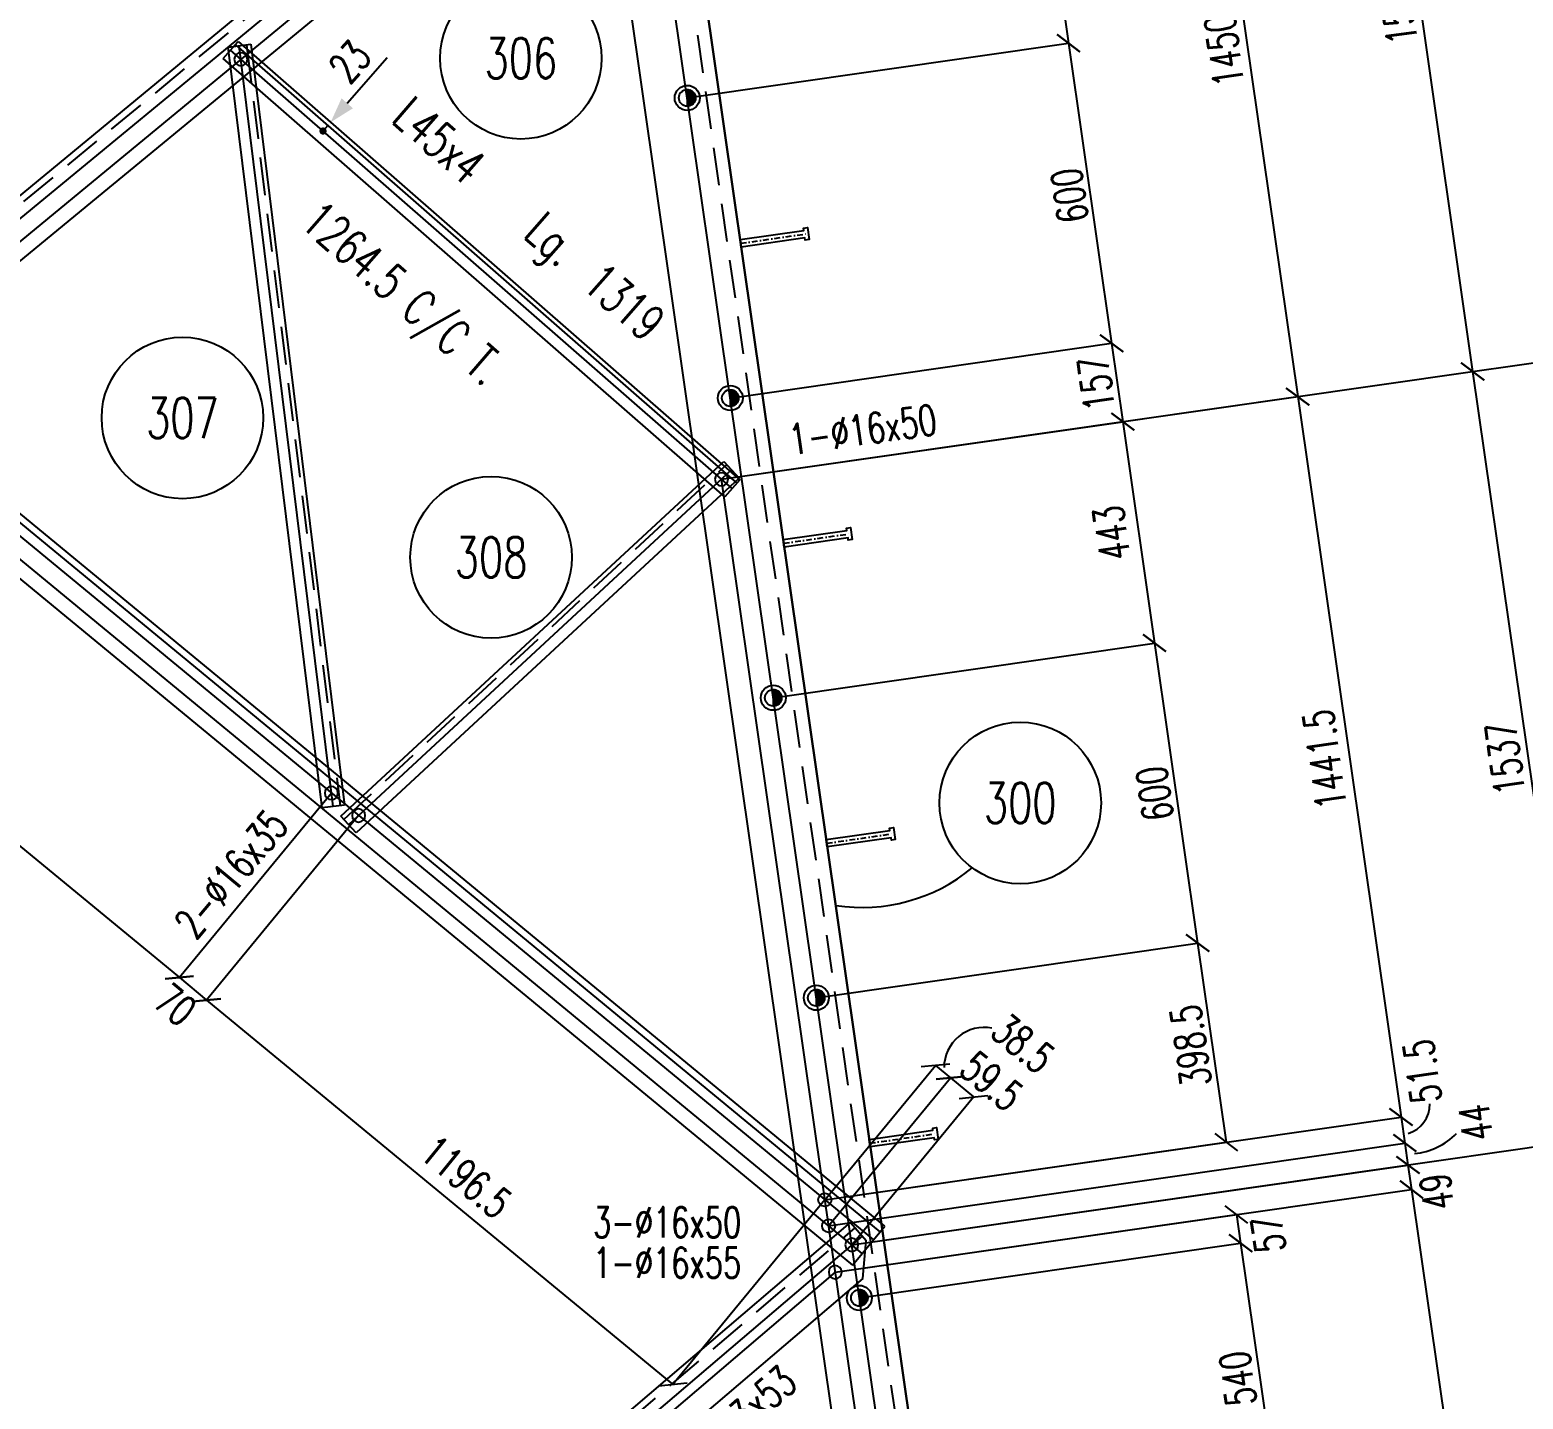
# Model space of a CAD drawing. Extents: x 142141 to 158361, y -105351 to -93871.
# Drawn here: x 147479 to 150437, y -99173 to -96462 of the extents above; entities that cross this region are included whole.
import ezdxf
from ezdxf.enums import TextEntityAlignment as Align

# ---------------------------------------------------------------- set-up
doc = ezdxf.new("R2010")
doc.units = 0
doc.header["$LTSCALE"] = 150
doc.header["$MEASUREMENT"] = 0
doc.linetypes.add('DASHDOT', pattern=[1, 0.5, -0.25, 0, -0.25])
doc.linetypes.add('DASHED', pattern=[0.75, 0.5, -0.25])
doc.layers.get('0').update_dxf_attribs({"linetype": 'CONTINUOUS'})
for name, color, linetype in [('ASSI', 6, 'CONTINUOUS'), ('BOLLINI_1', 7, 'CONTINUOUS'), ('Echelon', 3, 'CONTINUOUS'), ('FORI', 2, 'CONTINUOUS'), ('LINEA_ANG', 2, 'CONTINUOUS'), ('LS', 7, 'CONTINUOUS'), ('MZ', 6, 'DASHDOT'), ('QT_MAL', 7, 'CONTINUOUS'), ('QT_MPR', 7, 'CONTINUOUS'), ('QT_MSP', 7, 'CONTINUOUS'), ('TRAT-Y', 7, 'DASHED')]:
    doc.layers.add(name, color=color, linetype=linetype)
doc.styles.add('QUOTE', font='ROMANS8.SHX', dxfattribs={"width": 0.7})
doc.styles.add('RQL', font='ROMANS8.SHX', dxfattribs={"width": 0.7})
doc.styles.add('RS', font='ROMANS8.shx', dxfattribs={"width": 0.7})
doc.styles.get("Standard").update_dxf_attribs({"font": 'ROMANS8.SHX', "width": 0.7})
doc.dimstyles.new('FRECCE1', dxfattribs={"dimtxt": 60, "dimasz": 6.6667, "dimexe": 0, "dimexo": 0, "dimgap": 1, "dimtad": 1, "dimzin": 0, "dimdsep": 46, "dimtxsty": 'RS', "dimblk1": 'QUOTP', "dimblk2": 'QUOTF', "dimsah": 1, "dimcen": 0, "dimclrd": 2, "dimclre": 2, "dimclrt": 7, "dimadec": 0, "dimazin": 0, "dimtfac": 1, "dimtix": 1, "dimtmove": 2, "dimatfit": 3, "dimldrblk": 'QUOTP', "dimfxl": 1, "dimtolj": 1, "dimtzin": 0, "dimarcsym": 0})
doc.dimstyles.new('TRATTO', dxfattribs={"dimscale": 0, "dimtxt": 60, "dimasz": 40, "dimexe": 0, "dimexo": 0, "dimgap": 10, "dimtad": 1, "dimrnd": 0.5, "dimdsep": 46, "dimtxsty": 'RS', "dimblk1": 'OBLIQUE', "dimblk2": 'OBLIQUE', "dimsah": 1, "dimcen": 0.09, "dimclrd": 2, "dimclre": 2, "dimclrt": 7, "dimadec": 0, "dimazin": 0, "dimtfac": 1, "dimtix": 1, "dimtmove": 2, "dimatfit": 3, "dimfxl": 1, "dimtolj": 1, "dimtzin": 0, "dimarcsym": 0})

# ---------------------------------------------------------------- blocks, each defined once
blk = doc.blocks.new('ASSE98')
blk.add_line((0, 0), (1, 0))
at = {"color": 7, "flags": 1}
for tag, p in [('LAV1', (3.07431, 6.82847)), ('LAV2', (3.07431, 6.49513)), ('LAV3', (3.07431, 6.1618)), ('LAV4', (3.07431, 5.82847)), ('LAV5', (3.07431, 5.49513)), ('LAV6', (3.07431, 5.1618)), ('LAV7', (3.07431, 4.82847)), ('LAV8', (3.07431, 4.49513)), ('LAV9', (3.07431, 4.1618)), ('LAV10', (3.07431, 3.82847))]:
    blk.add_attdef(tag, p, '', height=0.2, dxfattribs=at)
at = {"color": 7, "style": 'QUOTE', "width": 0.5, "flags": 1}
for tag, p in [('TI', (1.38308, 6.82731)), ('DI_S', (1.38308, 6.42178)), ('D_S', (1.38308, 6.02092)), ('E_S', (1.38308, 5.68065)), ('NFORI', (1.36454, 5.29792)), ('ALAR', (1.36349, 4.93246)), ('FAM', (1.3775, 4.54645)), ('ALA', (1.38308, 4.19257)), ('DISP2', (1.38308, 3.84971)), ('DISP1', (1.38308, 3.50686)), ('PINZAF', (1.38308, 3.164)), ('PINZAI', (1.38308, 2.82114)), ('TRP', (1.38308, 2.47829)), ('NP', (1.38308, 2.13543)), ('SV', (1.38308, 1.79257)), ('PESO', (1.38308, 1.44971)), ('QUA', (1.38308, 1.10686)), ('LUN', (1.38308, 0.764)), ('PROF', (1.38308, 0.42114)), ('POS', (1.38308, 0.07829))]:
    blk.add_attdef(tag, p, '', height=0.2, dxfattribs=at)
blk = doc.blocks.new('16')
blk.add_circle((0, 0), 1)
blk = doc.blocks.new('P20')
at = {"color": 0}
for p, q in [((0, 0.98), (0.02, 1)), ((0, 0.94), (0.06, 1)), ((1, -0.01), (0, 0.99)), ((0, 0.89), (0.1, 0.99)), ((0, 0.85), (0.14, 0.99)), ((0, 0.8), (0.18, 0.98)), ((0, 0.76), (0.22, 0.98)), ((0, 0.71), (0.25, 0.97)), ((0, 0.67), (0.29, 0.96)), ((1, -0.05), (0, 0.95)), ((0, 0.62), (0.32, 0.95)), ((0, 0.58), (0.36, 0.93)), ((0, 0.53), (0.39, 0.92)), ((0, 0.49), (0.42, 0.91)), ((1, -0.09), (0, 0.9)), ((0, 0.44), (0.45, 0.89)), ((0, 0.4), (0.48, 0.88)), ((0.99, -0.13), (0, 0.86)), ((0, 0.35), (0.51, 0.86)), ((0, 0.31), (0.54, 0.84)), ((0, 0.26), (0.56, 0.83)), ((0.99, -0.17), (0, 0.81)), ((0, 0.22), (0.59, 0.81)), ((0, 0.17), (0.61, 0.79)), ((0.98, -0.21), (0, 0.77)), ((0, 0.13), (0.64, 0.77)), ((0, 0.08), (0.66, 0.75)), ((0, 0.04), (0.69, 0.73)), ((0.97, -0.25), (0, 0.72)), ((0, -0.01), (0.71, 0.7)), ((0.96, -0.28), (0, 0.68)), ((0, -0.05), (0.73, 0.68)), ((0, -0.1), (0.75, 0.66)), ((0.95, -0.32), (0, 0.63)), ((0, -0.14), (0.77, 0.63)), ((0, -0.19), (0.79, 0.61)), ((0.94, -0.35), (0, 0.59)), ((0, -0.23), (0.81, 0.58)), ((0, -0.28), (0.83, 0.56)), ((0.92, -0.38), (0, 0.54)), ((0, -0.32), (0.85, 0.53)), ((0.91, -0.41), (0, 0.5)), ((0, -0.36), (0.87, 0.5)), ((0, -0.41), (0.88, 0.47)), ((0.9, -0.44), (0, 0.45)), ((0, -0.45), (0.9, 0.44)), ((0.88, -0.47), (0, 0.41)), ((0, -0.5), (0.91, 0.41)), ((0, -0.54), (0.92, 0.38)), ((0.87, -0.5), (0, 0.36)), ((0, -0.59), (0.94, 0.35)), ((0.85, -0.53), (0, 0.32)), ((0, -0.63), (0.95, 0.31)), ((0, -0.68), (0.96, 0.28)), ((0.83, -0.56), (0, 0.27)), ((0, -0.72), (0.97, 0.25)), ((0.81, -0.58), (0, 0.23)), ((0, -0.77), (0.98, 0.21)), ((0.79, -0.61), (0, 0.18)), ((0, -0.81), (0.99, 0.17)), ((0.77, -0.63), (0, 0.14)), ((0, -0.86), (0.99, 0.13)), ((0.75, -0.66), (0, 0.09)), ((0, -0.9), (1, 0.09)), ((0.73, -0.68), (0, 0.05)), ((0, -0.95), (1, 0.05)), ((0.71, -0.7), (0, 0.01)), ((0, -0.99), (1, 0.01)), ((1, 0.04), (0.04, 1)), ((1, 0.09), (0.09, 1)), ((0.99, 0.14), (0.14, 0.99)), ((0.98, 0.19), (0.19, 0.98)), ((0.97, 0.25), (0.25, 0.97)), ((0.95, 0.31), (0.31, 0.95)), ((0.92, 0.38), (0.38, 0.92)), ((0.88, 0.47), (0.47, 0.88)), ((0.81, 0.59), (0.59, 0.81)), ((0.69, -0.73), (0, -0.04)), ((0.66, -0.75), (0, -0.08)), ((0.64, -0.77), (0, -0.13)), ((0.61, -0.79), (0, -0.17)), ((0.59, -0.81), (0, -0.22)), ((0.56, -0.83), (0, -0.26)), ((0.54, -0.84), (0, -0.31)), ((0.51, -0.86), (0, -0.35)), ((0.48, -0.88), (0, -0.4)), ((0.45, -0.89), (0, -0.44)), ((0.42, -0.91), (0, -0.49)), ((0.39, -0.92), (0, -0.53)), ((0.36, -0.93), (0, -0.58)), ((0.32, -0.95), (0, -0.62)), ((0.29, -0.96), (0, -0.67)), ((0.25, -0.97), (0, -0.71)), ((0.22, -0.98), (0, -0.76)), ((0.18, -0.98), (0, -0.8)), ((0.14, -0.99), (0, -0.85)), ((0.1, -0.99), (0, -0.89)), ((0.04, -1), (1, -0.04)), ((0.09, -1), (1, -0.09)), ((0.14, -0.99), (0.99, -0.14)), ((0.19, -0.98), (0.98, -0.19)), ((0.25, -0.97), (0.97, -0.25)), ((0.31, -0.95), (0.95, -0.31)), ((0.38, -0.92), (0.92, -0.38)), ((0.47, -0.88), (0.88, -0.47)), ((0.59, -0.81), (0.81, -0.59))]:
    blk.add_line(p, q, dxfattribs=at)
for radius in [1.5, 1]:
    blk.add_circle((0, 0), radius)
blk = doc.blocks.new('A$C6E393FD9')
at = {"layer": 'Echelon'}
blk.add_lwpolyline([(2.5, 0), (0, 19.8), (168.6, 41.4), (167.9, 47.2), (177.8, 48.5), (181.8, 17.1), (171.9, 15.8), (171.2, 21.6), (2.5, 0)], close=True, dxfattribs=at)
at = {"layer": 'MZ', "ltscale": 0.2}
blk.add_line((1.3, 9.9), (179.8, 32.8), dxfattribs=at)
blk = doc.blocks.new('_OBLIQUE')
at = {"color": 0, "linetype": 'ByBlock'}
blk.add_line((-0.5, -0.5), (0.5, 0.5), dxfattribs=at)
blk = doc.blocks.new('*D31')
at = {"layer": 'QT_MPR', "color": 2, "lineweight": -2, "transparency": 16777216}
for p, q in [((148672.4, -95836), (150120.6, -95628.2)), ((150120.6, -95628.2), (150337.2, -97138.2)), ((148849.5, -97351.7), (150337.2, -97138.2))]:
    blk.add_line(p, q, dxfattribs=at)
at = {"layer": 'QT_MPR', "color": 2, "lineweight": -2, "transparency": 16777216, "xscale": 40, "yscale": 40, "zscale": 40}
for p, rotation in [((150120.6, -95628.2), 98.16613930235343), ((150337.2, -97138.2), 278.1661393023534)]:
    blk.add_blockref('_OBLIQUE', p, dxfattribs=dict(at, rotation=rotation))
at = {"layer": 'QT_MPR', "color": 7, "transparency": 16777216, "insert": (150184.8, -96391.9), "char_height": 60, "attachment_point": 5, "rotation": 98.1661, "style": 'RS'}
blk.add_mtext('\\A1;1525.5', dxfattribs=at)
blk = doc.blocks.new('*D36')
at = {"layer": 'QT_MPR', "color": 2, "lineweight": -2, "transparency": 16777216}
for p, q in [((148849.5, -97351.7), (150337.2, -97138.2)), ((150337.2, -97138.2), (150555.6, -98659.6)), ((149107.4, -98867.4), (150555.6, -98659.6))]:
    blk.add_line(p, q, dxfattribs=at)
at = {"layer": 'QT_MPR', "color": 2, "lineweight": -2, "transparency": 16777216, "xscale": 40, "yscale": 40, "zscale": 40}
for p, rotation in [((150337.2, -97138.2), 98.16613930235343), ((150555.6, -98659.6), 278.1661393023534)]:
    blk.add_blockref('_OBLIQUE', p, dxfattribs=dict(at, rotation=rotation))
at = {"layer": 'QT_MPR', "color": 7, "transparency": 16777216, "insert": (150401.8, -97904.4), "char_height": 60, "attachment_point": 5, "rotation": 98.1661, "style": 'RS'}
blk.add_mtext('\\A1;1537', dxfattribs=at)
blk = doc.blocks.new('*D45')
at = {"layer": 'QT_MPR', "color": 2, "lineweight": -2, "transparency": 16777216}
for p, q in [((149107.4, -98867.4), (150555.6, -98659.6)), ((150555.6, -98659.6), (150743.2, -99967.5)), ((149255.5, -100181), (150743.2, -99967.5))]:
    blk.add_line(p, q, dxfattribs=at)
at = {"layer": 'QT_MPR', "color": 2, "lineweight": -2, "transparency": 16777216, "xscale": 40, "yscale": 40, "zscale": 40}
for p, rotation in [((150555.6, -98659.6), 98.16613930235343), ((150743.2, -99967.5), 278.1661393023534)]:
    blk.add_blockref('_OBLIQUE', p, dxfattribs=dict(at, rotation=rotation))
at = {"layer": 'QT_MPR', "color": 7, "transparency": 16777216, "insert": (150602.1, -99321), "char_height": 60, "attachment_point": 5, "rotation": 98.1661, "style": 'RS'}
blk.add_mtext('\\A1;1321.5', dxfattribs=at)
blk = doc.blocks.new('*D22')
at = {"layer": 'QT_MPR', "color": 2, "lineweight": -2, "transparency": 16777216}
for p, q in [((148627.6, -95918.3), (149784.8, -95752.2)), ((149784.8, -95752.2), (149990.8, -97187.9)), ((148849.5, -97351.7), (149990.8, -97187.9))]:
    blk.add_line(p, q, dxfattribs=at)
at = {"layer": 'QT_MPR', "color": 2, "lineweight": -2, "transparency": 16777216, "xscale": 40, "yscale": 40, "zscale": 40}
for p, rotation in [((149784.8, -95752.2), 98.16613930235343), ((149990.8, -97187.9), 278.1661393023534)]:
    blk.add_blockref('_OBLIQUE', p, dxfattribs=dict(at, rotation=rotation))
at = {"layer": 'QT_MPR', "color": 7, "transparency": 16777216, "insert": (149841.3, -96475.5), "char_height": 60, "attachment_point": 5, "rotation": 98.1661, "style": 'RS'}
blk.add_mtext('\\A1;1450.5', dxfattribs=at)
blk = doc.blocks.new('*D35')
at = {"layer": 'QT_MPR', "color": 2, "lineweight": -2, "transparency": 16777216}
for p, q in [((148849.5, -97351.7), (149990.8, -97187.9)), ((149990.8, -97187.9), (150195.5, -98614.4)), ((149054.2, -98778.2), (150195.5, -98614.4))]:
    blk.add_line(p, q, dxfattribs=at)
at = {"layer": 'QT_MPR', "color": 2, "lineweight": -2, "transparency": 16777216, "xscale": 40, "yscale": 40, "zscale": 40}
for p, rotation in [((149990.8, -97187.9), 98.16613930235343), ((150195.5, -98614.4), 278.1661393023534)]:
    blk.add_blockref('_OBLIQUE', p, dxfattribs=dict(at, rotation=rotation))
at = {"layer": 'QT_MPR', "color": 7, "transparency": 16777216, "insert": (150044.3, -97906.3), "char_height": 60, "attachment_point": 5, "rotation": 98.1661, "style": 'RS'}
blk.add_mtext('\\A1;1441.5', dxfattribs=at)
blk = doc.blocks.new('*D44')
at = {"layer": 'QT_MPR', "color": 2, "lineweight": -2, "transparency": 16777216}
for p, q in [((149054.2, -98778.2), (150195.5, -98614.4)), ((150195.5, -98614.4), (150202.9, -98665.9)), ((149061.6, -98829.6), (150202.9, -98665.9))]:
    blk.add_line(p, q, dxfattribs=at)
at = {"layer": 'QT_MPR', "color": 2, "lineweight": -2, "transparency": 16777216, "xscale": 40, "yscale": 40, "zscale": 40}
for p, rotation in [((150195.5, -98614.4), 98.16613930235343), ((150202.9, -98665.9), 278.1661393023534)]:
    blk.add_blockref('_OBLIQUE', p, dxfattribs=dict(at, rotation=rotation))
at = {"layer": 'QT_MPR', "color": 7, "transparency": 16777216, "insert": (150237.5, -98523.9), "char_height": 60, "attachment_point": 5, "rotation": 98.1661, "style": 'RS'}
blk.add_mtext('\\A1;51.5', dxfattribs=at)
blk = doc.blocks.new('*D43')
at = {"layer": 'QT_MPR', "color": 2, "lineweight": -2, "transparency": 16777216}
for p, q in [((149061.6, -98829.6), (150202.9, -98665.9)), ((150202.9, -98665.9), (150209.1, -98709.3)), ((149107.4, -98867.4), (150209.1, -98709.3))]:
    blk.add_line(p, q, dxfattribs=at)
at = {"layer": 'QT_MPR', "color": 2, "lineweight": -2, "transparency": 16777216, "xscale": 40, "yscale": 40, "zscale": 40}
for p, rotation in [((150202.9, -98665.9), 98.16613930235343), ((150209.1, -98709.3), 278.1661393023534)]:
    blk.add_blockref('_OBLIQUE', p, dxfattribs=dict(at, rotation=rotation))
at = {"layer": 'QT_MPR', "color": 7, "transparency": 16777216, "insert": (150343.3, -98625.1), "char_height": 60, "attachment_point": 5, "rotation": 98.1661, "style": 'RS'}
blk.add_mtext('\\A1;44', dxfattribs=at)
blk = doc.blocks.new('*D42')
at = {"layer": 'QT_MPR', "color": 2, "lineweight": -2, "transparency": 16777216}
for p, q in [((149107.4, -98867.4), (150209.1, -98709.3)), ((150209.1, -98709.3), (150216.1, -98757.7)), ((149074.7, -98921.5), (150216.1, -98757.7))]:
    blk.add_line(p, q, dxfattribs=at)
at = {"layer": 'QT_MPR', "color": 2, "lineweight": -2, "transparency": 16777216, "xscale": 40, "yscale": 40, "zscale": 40}
for p, rotation in [((150209.1, -98709.3), 98.16613930235343), ((150216.1, -98757.7), 278.1661393023534)]:
    blk.add_blockref('_OBLIQUE', p, dxfattribs=dict(at, rotation=rotation))
at = {"layer": 'QT_MPR', "color": 7, "transparency": 16777216, "insert": (150266.1, -98762.2), "char_height": 60, "attachment_point": 5, "rotation": 98.1661, "style": 'RS'}
blk.add_mtext('\\A1;49', dxfattribs=at)
blk = doc.blocks.new('*D41')
at = {"layer": 'QT_MPR', "color": 2, "lineweight": -2, "transparency": 16777216}
for p, q in [((149074.7, -98921.5), (150216.1, -98757.7)), ((150216.1, -98757.7), (150396.8, -100017.2)), ((149255.5, -100181), (150396.8, -100017.2))]:
    blk.add_line(p, q, dxfattribs=at)
at = {"layer": 'QT_MPR', "color": 2, "lineweight": -2, "transparency": 16777216, "xscale": 40, "yscale": 40, "zscale": 40}
for p, rotation in [((150216.1, -98757.7), 98.16613930235343), ((150396.8, -100017.2), 278.1661393023534)]:
    blk.add_blockref('_OBLIQUE', p, dxfattribs=dict(at, rotation=rotation))
at = {"layer": 'QT_MPR', "color": 7, "transparency": 16777216, "insert": (150260.3, -99395.5), "char_height": 60, "attachment_point": 5, "rotation": 98.1661, "style": 'RS'}
blk.add_mtext('\\A1;1272.5', dxfattribs=at)
blk = doc.blocks.new('*D20')
at = {"layer": 'QT_MSP', "color": 2, "lineweight": -2, "transparency": 16777216}
for p, q in [((148696.3, -96002.9), (149451.6, -95894.5)), ((149451.6, -95894.5), (149536.8, -96488.1)), ((148781.5, -96596.5), (149536.8, -96488.1))]:
    blk.add_line(p, q, dxfattribs=at)
at = {"layer": 'QT_MSP', "color": 2, "lineweight": -2, "transparency": 16777216, "xscale": 40, "yscale": 40, "zscale": 40}
for p, rotation in [((149451.6, -95894.5), 98.16613930235343), ((149536.8, -96488.1), 278.1661393023534)]:
    blk.add_blockref('_OBLIQUE', p, dxfattribs=dict(at, rotation=rotation))
at = {"layer": 'QT_MSP', "color": 7, "transparency": 16777216, "insert": (149453.9, -96197.2), "char_height": 60, "attachment_point": 5, "rotation": 98.1661, "style": 'RS'}
blk.add_mtext('\\A1;600', dxfattribs=at)
blk = doc.blocks.new('*D34')
at = {"layer": 'QT_MSP', "color": 2, "lineweight": -2, "transparency": 16777216}
for p, q in [((148781.5, -96596.5), (149536.8, -96488.1)), ((149536.8, -96488.1), (149622.1, -97082.3)), ((148866.8, -97190.7), (149622.1, -97082.3))]:
    blk.add_line(p, q, dxfattribs=at)
at = {"layer": 'QT_MSP', "color": 2, "lineweight": -2, "transparency": 16777216, "xscale": 40, "yscale": 40, "zscale": 40}
for p, rotation in [((149536.8, -96488.1), 98.16613930235343), ((149622.1, -97082.3), 278.1661393023534)]:
    blk.add_blockref('_OBLIQUE', p, dxfattribs=dict(at, rotation=rotation))
at = {"layer": 'QT_MSP', "color": 7, "transparency": 16777216, "insert": (149539.1, -96790), "char_height": 60, "attachment_point": 5, "rotation": 98.1661, "style": 'RS'}
blk.add_mtext('\\A1;600', dxfattribs=at)
blk = doc.blocks.new('*D33')
at = {"layer": 'QT_MSP', "color": 2, "lineweight": -2, "transparency": 16777216}
for p, q in [((148866.8, -97190.7), (149622.1, -97082.3)), ((149622.1, -97082.3), (149644.3, -97237.6)), ((148849.5, -97351.7), (149644.3, -97237.6))]:
    blk.add_line(p, q, dxfattribs=at)
at = {"layer": 'QT_MSP', "color": 2, "lineweight": -2, "transparency": 16777216, "xscale": 40, "yscale": 40, "zscale": 40}
for p, rotation in [((149622.1, -97082.3), 98.16613930235343), ((149644.3, -97237.6), 278.1661393023534)]:
    blk.add_blockref('_OBLIQUE', p, dxfattribs=dict(at, rotation=rotation))
at = {"layer": 'QT_MSP', "color": 7, "transparency": 16777216, "insert": (149591.5, -97162.2), "char_height": 60, "attachment_point": 5, "rotation": 98.1661, "style": 'RS'}
blk.add_mtext('\\A1;157', dxfattribs=at)
blk = doc.blocks.new('*D32')
at = {"layer": 'QT_MSP', "color": 2, "lineweight": -2, "transparency": 16777216}
for p, q in [((148849.5, -97351.7), (149644.3, -97237.6)), ((149644.3, -97237.6), (149707.2, -97675.9)), ((148952, -97784.3), (149707.2, -97675.9))]:
    blk.add_line(p, q, dxfattribs=at)
at = {"layer": 'QT_MSP', "color": 2, "lineweight": -2, "transparency": 16777216, "xscale": 40, "yscale": 40, "zscale": 40}
for p, rotation in [((149644.3, -97237.6), 98.16613930235343), ((149707.2, -97675.9), 278.1661393023534)]:
    blk.add_blockref('_OBLIQUE', p, dxfattribs=dict(at, rotation=rotation))
at = {"layer": 'QT_MSP', "color": 7, "transparency": 16777216, "insert": (149622, -97458.1), "char_height": 60, "attachment_point": 5, "rotation": 98.1661, "style": 'RS'}
blk.add_mtext('\\A1;443', dxfattribs=at)
blk = doc.blocks.new('*D40')
at = {"layer": 'QT_MSP', "color": 2, "lineweight": -2, "transparency": 16777216}
for p, q in [((148952, -97784.3), (149707.2, -97675.9)), ((149707.2, -97675.9), (149792.5, -98269.9)), ((149037.2, -98378.2), (149792.5, -98269.9))]:
    blk.add_line(p, q, dxfattribs=at)
at = {"layer": 'QT_MSP', "color": 2, "lineweight": -2, "transparency": 16777216, "xscale": 40, "yscale": 40, "zscale": 40}
for p, rotation in [((149707.2, -97675.9), 98.16613930235343), ((149792.5, -98269.9), 278.1661393023534)]:
    blk.add_blockref('_OBLIQUE', p, dxfattribs=dict(at, rotation=rotation))
at = {"layer": 'QT_MSP', "color": 7, "transparency": 16777216, "insert": (149707.6, -97974), "char_height": 60, "attachment_point": 5, "rotation": 98.1661, "style": 'RS'}
blk.add_mtext('\\A1;600', dxfattribs=at)
blk = doc.blocks.new('*D39')
at = {"layer": 'QT_MSP', "color": 2, "lineweight": -2, "transparency": 16777216}
for p, q in [((149037.2, -98378.2), (149792.5, -98269.9)), ((149792.5, -98269.9), (149849, -98664.1)), ((149054.2, -98778.2), (149849, -98664.1))]:
    blk.add_line(p, q, dxfattribs=at)
at = {"layer": 'QT_MSP', "color": 2, "lineweight": -2, "transparency": 16777216, "xscale": 40, "yscale": 40, "zscale": 40}
for p, rotation in [((149792.5, -98269.9), 98.16613930235343), ((149849, -98664.1), 278.1661393023534)]:
    blk.add_blockref('_OBLIQUE', p, dxfattribs=dict(at, rotation=rotation))
at = {"layer": 'QT_MSP', "color": 7, "transparency": 16777216, "insert": (149778.9, -98473.1), "char_height": 60, "attachment_point": 5, "rotation": 98.1661, "style": 'RS'}
blk.add_mtext('\\A1;398.5', dxfattribs=at)
blk = doc.blocks.new('*D38')
at = {"layer": 'QT_MSP', "color": 2, "lineweight": -2, "transparency": 16777216}
for p, q in [((149074.7, -98921.5), (149869.6, -98807.4)), ((149869.6, -98807.4), (149877.7, -98864.1)), ((149122.5, -98972.4), (149877.7, -98864.1))]:
    blk.add_line(p, q, dxfattribs=at)
at = {"layer": 'QT_MSP', "color": 2, "lineweight": -2, "transparency": 16777216, "xscale": 40, "yscale": 40, "zscale": 40}
for p, rotation in [((149869.6, -98807.4), 98.16613930235343), ((149877.7, -98864.1), 278.1661393023534)]:
    blk.add_blockref('_OBLIQUE', p, dxfattribs=dict(at, rotation=rotation))
at = {"layer": 'QT_MSP', "color": 7, "transparency": 16777216, "insert": (149932.8, -98846.5), "char_height": 60, "attachment_point": 5, "rotation": 98.1661, "style": 'RS'}
blk.add_mtext('\\A1;57', dxfattribs=at)
blk = doc.blocks.new('*D37')
at = {"layer": 'QT_MSP', "color": 2, "lineweight": -2, "transparency": 16777216}
for p, q in [((149122.5, -98972.4), (149877.7, -98864.1)), ((149877.7, -98864.1), (149954.4, -99398.3)), ((149199.1, -99506.7), (149954.4, -99398.3))]:
    blk.add_line(p, q, dxfattribs=at)
at = {"layer": 'QT_MSP', "color": 2, "lineweight": -2, "transparency": 16777216, "xscale": 40, "yscale": 40, "zscale": 40}
for p, rotation in [((149877.7, -98864.1), 98.16613930235343), ((149954.4, -99398.3), 278.1661393023534)]:
    blk.add_blockref('_OBLIQUE', p, dxfattribs=dict(at, rotation=rotation))
at = {"layer": 'QT_MSP', "color": 7, "transparency": 16777216, "insert": (149872.4, -99132.2), "char_height": 60, "attachment_point": 5, "rotation": 98.1661, "style": 'RS'}
blk.add_mtext('\\A1;540', dxfattribs=at)
blk = doc.blocks.new('QUOTP')
at = {"layer": 'ASSI', "color": 2, "const_width": 1.07}
blk.add_lwpolyline([(-0.53, 0, 1), (0.53, 0, 1)], format="xyb", close=True, dxfattribs=at)
blk = doc.blocks.new('QUOTF')
at = {"layer": 'LS', "color": 2}
blk.add_line((7.5, 0), (25.5, 0), dxfattribs=at)
blk.add_solid([(7.5, 2.25), (0, 0), (7.5, -2.25)], dxfattribs=at)
blk = doc.blocks.new('*D176')
at = {"layer": 'QT_MAL', "color": 2, "lineweight": -2, "transparency": 16777216}
blk.add_line((148064.4, -96657.1), (148070.8, -96649.8), dxfattribs=at)
at = {"layer": 'QT_MAL', "color": 2, "lineweight": -2, "transparency": 16777216, "xscale": 6.6667, "yscale": 6.6667, "zscale": 6.6667}
for name, p, rotation in [('QUOTF', (148075.2, -96644.8), 48.8615116175991), ('QUOTP', (148060.1, -96662.1), 228.8615116175991)]:
    blk.add_blockref(name, p, dxfattribs=dict(at, rotation=rotation))
at = {"layer": 'QT_MAL', "color": 7, "transparency": 16777216, "insert": (148113.5, -96524.8), "char_height": 60, "attachment_point": 5, "rotation": 48.8615, "style": 'RS'}
blk.add_mtext('\\A1;23', dxfattribs=at)
blk = doc.blocks.new('*D106')
at = {"layer": 'QT_MPR', "color": 2, "lineweight": -2, "transparency": 16777216}
for p, q in [((147077.7, -97149.8), (146776.7, -97515.2)), ((146776.7, -97515.2), (147775.6, -98338.3)), ((148076.7, -97972.8), (147775.6, -98338.3))]:
    blk.add_line(p, q, dxfattribs=at)
at = {"layer": 'QT_MPR', "color": 2, "lineweight": -2, "transparency": 16777216, "xscale": 40, "yscale": 40, "zscale": 40}
for p, rotation in [((146776.7, -97515.2), 140.5157545897142), ((147775.6, -98338.3), 320.5157545897142)]:
    blk.add_blockref('_OBLIQUE', p, dxfattribs=dict(at, rotation=rotation))
at = {"layer": 'QT_MPR', "color": 7, "transparency": 16777216, "insert": (147306.7, -97888.3), "char_height": 60, "attachment_point": 5, "rotation": 320.5158, "style": 'RS'}
blk.add_mtext('\\A1;1294', dxfattribs=at)
blk = doc.blocks.new('*D107')
at = {"layer": 'QT_MPR', "color": 2, "lineweight": -2, "transparency": 16777216}
for p, q in [((148076.7, -97972.8), (147775.6, -98338.3)), ((148130.7, -98017.4), (147829.6, -98382.8)), ((147775.6, -98338.3), (147829.6, -98382.8))]:
    blk.add_line(p, q, dxfattribs=at)
at = {"layer": 'QT_MPR', "color": 2, "lineweight": -2, "transparency": 16777216, "xscale": 40, "yscale": 40, "zscale": 40}
for p, rotation in [((147775.6, -98338.3), 140.5157545897142), ((147829.6, -98382.8), 320.5157545897142)]:
    blk.add_blockref('_OBLIQUE', p, dxfattribs=dict(at, rotation=rotation))
at = {"layer": 'QT_MPR', "color": 7, "transparency": 16777216, "insert": (147767.5, -98392.2), "char_height": 60, "attachment_point": 5, "rotation": 320.5158, "style": 'RS'}
blk.add_mtext('\\A1;70', dxfattribs=at)
blk = doc.blocks.new('*D108')
at = {"layer": 'QT_MPR', "color": 2, "lineweight": -2, "transparency": 16777216}
for p, q in [((148130.7, -98017.4), (147829.6, -98382.8)), ((147829.6, -98382.8), (148753.1, -99143.6)), ((149054.2, -98778.2), (148753.1, -99143.6))]:
    blk.add_line(p, q, dxfattribs=at)
at = {"layer": 'QT_MPR', "color": 2, "lineweight": -2, "transparency": 16777216, "xscale": 40, "yscale": 40, "zscale": 40}
for p, rotation in [((147829.6, -98382.8), 140.5157545897142), ((148753.1, -99143.6), 320.5157545897142)]:
    blk.add_blockref('_OBLIQUE', p, dxfattribs=dict(at, rotation=rotation))
at = {"layer": 'QT_MPR', "color": 7, "transparency": 16777216, "insert": (148343.7, -98733.1), "char_height": 60, "attachment_point": 5, "rotation": 320.5158, "style": 'RS'}
blk.add_mtext('\\A1;1196.5', dxfattribs=at)
blk = doc.blocks.new('*D109')
at = {"layer": 'QT_MPR', "color": 2, "lineweight": -2, "transparency": 16777216}
for p, q in [((149054.2, -98778.2), (149273.2, -98512.4)), ((149273.2, -98512.4), (149302.8, -98536.8)), ((149061.6, -98829.6), (149302.8, -98536.8))]:
    blk.add_line(p, q, dxfattribs=at)
at = {"layer": 'QT_MPR', "color": 2, "lineweight": -2, "transparency": 16777216, "xscale": 40, "yscale": 40, "zscale": 40}
for p, rotation in [((149273.2, -98512.4), 140.5157545897142), ((149302.8, -98536.8), 320.5157545897142)]:
    blk.add_blockref('_OBLIQUE', p, dxfattribs=dict(at, rotation=rotation))
at = {"layer": 'QT_MPR', "color": 7, "transparency": 16777216, "insert": (149446.6, -98468.6), "char_height": 60, "attachment_point": 5, "rotation": 320.5158, "style": 'RS'}
blk.add_mtext('\\A1;38.5', dxfattribs=at)
blk = doc.blocks.new('*D110')
at = {"layer": 'QT_MPR', "color": 2, "lineweight": -2, "transparency": 16777216}
for p, q in [((149061.6, -98829.6), (149302.8, -98536.8)), ((149302.8, -98536.8), (149348.6, -98574.6)), ((149107.4, -98867.4), (149348.6, -98574.6))]:
    blk.add_line(p, q, dxfattribs=at)
at = {"layer": 'QT_MPR', "color": 2, "lineweight": -2, "transparency": 16777216, "xscale": 40, "yscale": 40, "zscale": 40}
for p, rotation in [((149302.8, -98536.8), 140.5157545897142), ((149348.6, -98574.6), 320.5157545897142)]:
    blk.add_blockref('_OBLIQUE', p, dxfattribs=dict(at, rotation=rotation))
at = {"layer": 'QT_MPR', "color": 7, "transparency": 16777216, "insert": (149384.5, -98543.3), "char_height": 60, "attachment_point": 5, "rotation": 320.5158, "style": 'RS'}
blk.add_mtext('\\A1;59.5', dxfattribs=at)
blk = doc.blocks.new('xxx')
blk.add_circle((0, 0), 8)
at = {"color": 3, "style": 'RQL', "width": 0.7}
blk.add_attdef('POS', text='', height=4, dxfattribs=at).set_placement((0, 0), align=Align.MIDDLE)
at = {"style": 'RQL', "width": 0.7, "flags": 1}
for tag, p in [('POS1', (-0.39, -5.42)), ('TIPO', (-0.39, -8.66))]:
    blk.add_attdef(tag, p, '', height=2, dxfattribs=at)
blk = doc.blocks.new('bull')
at = {"style": 'RS', "width": 0.7, "flags": 1}
for tag, p in [('NN', (-12.25, 0)), ('DIAMETRO', (0, -4.86)), ('SERRAGGIO', (0, -9.71)), ('LUNGHEZZA', (0, -14.57)), ('NB', (0, -19.43)), ('TIPO', (0, -24.12)), ('EL', (-0.14, -29))]:
    blk.add_attdef(tag, p, '', height=3, dxfattribs=at)
at = {"style": 'RS', "width": 0.7}
blk.add_attdef('BULLONE', (0, 0), '', height=3, dxfattribs=at)

msp = doc.modelspace()

# ---------------------------------------------------------------- linework, layer by layer
at = {"layer": 'LINEA_ANG'}
for p, q in [((148668.026, -95355.029), (149646.709, -102175.167)), ((149498.23, -102196.473), (148519.547, -95376.335)), ((145027.439, -98793.65), (148671.104, -95791.727)), ((149172.74, -98830.53), (145484.31, -95791.727)), ((145420.724, -95868.906), (149109.153, -98907.71)), ((148693.785, -95902.607), (145046.261, -98907.71)), ((147862.497, -96518.743), (147892.102, -96484.853)), ((147872.162, -96495.836), (147916.823, -96490.323)), ((148058.145, -98002.4), (147872.162, -96495.836)), ((147892.102, -96484.853), (148885.469, -97352.598)), ((147916.823, -96490.323), (148102.806, -97996.887)), ((148855.864, -97386.489), (147862.497, -96518.743)), ((148095.252, -98018.83), (148853.902, -97316.26)), ((148853.902, -97316.26), (148884.478, -97349.276)), ((148884.478, -97349.276), (148125.828, -98051.847)), ((148885.469, -97352.598), (148855.864, -97386.489)), ((148102.806, -97996.887), (148058.145, -98002.4)), ((148125.828, -98051.847), (148095.252, -98018.83)), ((144456.78, -102784.127), (149105.154, -98823.311)), ((149105.154, -98823.311), (149135.637, -98859.085)), ((149109.153, -98907.71), (149172.74, -98830.53)), ((149129.67, -98933.8), (149135.637, -98859.085)), ((149129.67, -98933.8), (144504.131, -102875.16))]:
    msp.add_line(p, q, dxfattribs=at)
at = {"layer": 'LINEA_ANG', "color": 2}
for p, q in [((149163.838, -98841.335), (145475.408, -95802.532)), ((147886.51, -96491.254), (148879.877, -97359))]:
    msp.add_line(p, q, dxfattribs=at)
at = {"layer": 'LS', "color": 6}
for p, q in [((149758.782, -103406.735), (148604.675, -95364.12)), ((148672.392, -95836.014), (145101.231, -98778.203)), ((145483.023, -95836.014), (149150.485, -98857.543)), ((149719.188, -103412.417), (148849.481, -97351.701)), ((149074.743, -98921.482), (148105.52, -99747.344))]:
    msp.add_line(p, q, dxfattribs=at)
at = {"layer": 'LS', "color": 2}
msp.add_line((150337.242, -97138.209), (150683.693, -97088.494), dxfattribs=at)
at = {"layer": 'LS', "color": 6}
for centre, radius, start, end in [((149127.713, -97855.17), 344.12, 261.290644, 309.381894), ((149369.928, -98516.557), 79.717, 79.03987, 179.84065), ((150191.459, -98588.271), 61.276, 287.22536, 359.99365), ((150209.877, -98554.089), 133.15, 275.159589, 315.870483)]:
    msp.add_arc(centre, radius, start, end, dxfattribs=at)
at = {"layer": 'TRAT-Y'}
for p, q in [((148641.795, -95358.793), (149620.478, -102178.931)), ((145036.341, -98804.455), (148680.006, -95802.532)), ((147908.388, -96491.364), (148094.37, -97997.928)), ((148101.027, -98025.067), (148859.677, -97322.496)), ((144465.86, -102794.783), (149114.234, -98833.967))]:
    msp.add_line(p, q, dxfattribs=at)

# ---------------------------------------------------------------- block references
at = {"layer": 'ASSI', "xscale": 6890.000000000001, "rotation": 98.16613930235349}
msp.add_blockref('ASSE98', (149646.709, -102175.167), dxfattribs=at)
at = {"layer": 'ASSI'}
for p, xscale, zscale, rotation in [((148715.615, -95845.752), 4778.999999999999, 4778.999999999999, 219.4842454102858), ((149128.229, -98884.556), 4778.999999999999, 4778.999999999999, 140.5157545897142), ((148079.979, -97999.705), 1518, 1518, 97.03743767469007), ((148869.53, -97333.135), 1034, 1034, 222.8021600339637)]:
    msp.add_blockref('ASSE98', p, dxfattribs=dict(at, xscale=xscale, zscale=zscale, rotation=rotation))
ref = msp.add_blockref('ASSE98', (148870.338, -97369.92), dxfattribs=dict(at, xscale=1319, zscale=1319, rotation=138.8615116175991))
ref.add_attrib('PROF', 'L45x4', (148193.074, -96641.539), dxfattribs={"layer": '0', "color": 2, "height": 70, "rotation": -41.138488, "style": 'QUOTE', "width": 0.7})
ref.add_attrib('LUN', '1319', (148570.84, -96971.533), dxfattribs={"layer": '0', "color": 2, "height": 70, "rotation": -41.138488, "style": 'QUOTE', "width": 0.7})
ref.add_attrib('PESO', '1264.5 C/C T.', (148012.157, -96848.648), dxfattribs={"layer": '0', "color": 2, "height": 70, "rotation": -41.138488, "style": 'QUOTE', "width": 0.7})
ref.add_attrib('SV', 'Lg.', (148454.759, -96870.131), dxfattribs={"layer": '0', "color": 2, "height": 70, "rotation": -41.138488, "style": 'QUOTE', "width": 0.7})
ref = msp.add_blockref('ASSE98', (149127.854, -98849.951), dxfattribs=dict(at, xscale=6130, zscale=6130, rotation=220.4338676947601))
ref.add_attrib('LAV1', 'CB 53x53', (148791.312, -99329.062), dxfattribs={"layer": '0', "color": 7, "height": 60, "rotation": 40.433868, "width": 0.7})
at = {"layer": 'BOLLINI_1', "xscale": 20, "yscale": 20, "zscale": 20}
for p, values in [((148451.961, -96518.029), {'POS': '306'}), ((147781.721, -97230.048), {'POS': '307'}), ((148392.99, -97506.104), {'POS': '308'}), ((149441.098, -97992.442), {'POS': '300'})]:
    msp.add_blockref('xxx', p, dxfattribs=at).add_auto_attribs(values)
at = {"layer": 'FORI'}
for name, p, xscale, yscale, zscale in [('16', (147897.305, -96519.937), -13, 13, 13), ('P20', (148781.52, -96596.496), 16.5, 16.5, 16.5), ('P20', (148866.787, -97190.695), 16.5, 16.5, 16.5), ('16', (148849.481, -97351.701), -13, 13, 13), ('P20', (148951.973, -97784.328), 16.5, 16.5, 16.5), ('16', (148076.664, -97972.849), -13, 13, 13), ('16', (148130.69, -98017.36), -13, 13, 13), ('P20', (149037.199, -98378.244), 16.5, 16.5, 16.5), ('16', (149054.183, -98778.203), 13, 13, 13), ('16', (149061.563, -98829.632), 13, 13, 13), ('16', (149107.391, -98867.388), -13, 13, 13), ('16', (149074.743, -98921.482), -13, 13, 13), ('P20', (149122.466, -98972.443), 16.5, 16.5, 16.5)]:
    msp.add_blockref(name, p, dxfattribs=dict(at, xscale=xscale, yscale=yscale, zscale=zscale))
at = {"layer": 'LS', "xscale": 0.7500000000000001, "yscale": 0.7500000000000001, "zscale": 0.7500000000000001, "rotation": 0.8689299996759822}
for p in [(148886.645, -96891.816), (148971.871, -97485.732), (149057.097, -98079.648), (149142.324, -98673.565)]:
    msp.add_blockref('A$C6E393FD9', p, dxfattribs=at)
at = {"layer": 'LS', "color": 7, "xscale": 20, "yscale": 20, "zscale": 20}
for p, rotation, values in [((148988.455, -97303.903), 8.166139302352047, {'BULLONE': '1-%%c16x50                '}), ((147808.064, -98265.25), 50.51575458971618, {'BULLONE': '2-%%c16x35               '})]:
    msp.add_blockref('bull', p, dxfattribs=dict(at, rotation=rotation)).add_auto_attribs(values)
for p, values in [((148595.056, -98852.77), {'BULLONE': '3-%%c16x50                '}), ((148595.056, -98932.77), {'BULLONE': '1-%%c16x55                '})]:
    msp.add_blockref('bull', p, dxfattribs=at).add_auto_attribs(values)

# ---------------------------------------------------------------- dimensions: what is measured, and where the dimension line sits
at = {"layer": 'QT_MAL'}
dim = msp.add_linear_dim(base=(148075.182, -96644.781), p1=(148060.051, -96662.103), p2=(148075.182, -96644.781), angle=48.861512, text='23', dimstyle='FRECCE1', dxfattribs=at)
dim.commit()
dim.dimension.update_dxf_attribs({"geometry": '*D176', "text_midpoint": (148113.481, -96524.787), "dimtype": 160})
at = {"layer": 'QT_MPR'}
for base, p1, p2, angle, text, picture, middle in [((150337.242, -97138.209), (148672.392, -95836.014), (148849.481, -97351.701), 98.166139, '1525.5', '*D31', (150184.76, -96391.94)), ((149990.79, -97187.924), (148627.619, -95918.25), (148849.481, -97351.701), 98.166139, '1450.5', '*D22', (149841.251, -96475.52)), ((150555.556, -98659.577), (148849.481, -97351.701), (149107.391, -98867.388), 98.166139, '1537', '*D36', (150401.802, -97904.428)), ((147775.61, -98338.262), (147077.707, -97149.834), (148076.664, -97972.849), 320.515755, '1294', '*D106', (147306.749, -97888.281)), ((150195.492, -98614.426), (148849.481, -97351.701), (149054.183, -98778.203), 98.166139, '1441.5', '*D35', (150044.344, -97906.308)), ((147829.636, -98382.772), (148076.664, -97972.849), (148130.69, -98017.36), 320.515755, '70', '*D107', (147767.475, -98392.158)), ((148753.129, -99143.615), (148130.69, -98017.36), (149054.183, -98778.203), 320.515755, '1196.5', '*D108', (148343.674, -98733.105)), ((149302.807, -98536.816), (149054.183, -98778.203), (149061.563, -98829.632), 320.515755, '38.5', '*D109', (149446.641, -98468.605)), ((150202.872, -98665.855), (149054.183, -98778.203), (149061.563, -98829.632), 98.166139, '51.5', '*D44', (150237.482, -98523.881)), ((149348.634, -98574.572), (149061.563, -98829.632), (149107.391, -98867.388), 320.515755, '59.5', '*D110', (149384.514, -98543.273)), ((150209.105, -98709.293), (149061.563, -98829.632), (149107.391, -98867.388), 98.166139, '44', '*D43', (150343.306, -98625.066)), ((150743.241, -99967.491), (149107.391, -98867.388), (149255.481, -100180.983), 98.166139, '1321.5', '*D45', (150602.079, -99321.05)), ((150216.052, -98757.705), (149107.391, -98867.388), (149074.743, -98921.482), 98.166139, '49', '*D42', (150266.122, -98762.15)), ((150396.79, -100017.206), (149074.743, -98921.482), (149255.481, -100180.983), 98.166139, '1272.5', '*D41', (150260.257, -99395.468))]:
    dim = msp.add_linear_dim(base=base, p1=p1, p2=p2, angle=angle, text=text, dimstyle='TRATTO', override={"dimscale": 1}, dxfattribs=at)
    dim.commit()
    dim.dimension.update_dxf_attribs({"geometry": picture, "text_midpoint": middle, "dimtype": 160})
at = {"layer": 'QT_MSP'}
for base, p1, p2, text, picture, middle in [((149536.783, -96488.116), (148696.334, -96002.862), (148781.52, -96596.496), '600', '*D20', (149453.881, -96197.227)), ((149622.05, -97082.315), (148781.52, -96596.496), (148866.787, -97190.695), '600', '*D34', (149539.102, -96789.965)), ((149644.339, -97237.64), (148866.787, -97190.695), (148849.481, -97351.701), '157', '*D33', (149591.541, -97162.172)), ((149707.236, -97675.949), (148849.481, -97351.701), (148951.973, -97784.328), '443', '*D32', (149622.041, -97458.147)), ((149792.463, -98269.865), (148951.973, -97784.328), (149037.199, -98378.244), '600', '*D40', (149707.58, -97973.979)), ((149849.041, -98664.141), (149037.199, -98378.244), (149054.183, -98778.203), '398.5', '*D39', (149778.866, -98473.11)), ((149877.729, -98864.064), (149074.743, -98921.482), (149122.466, -98972.443), '57', '*D38', (149932.827, -98846.484)), ((149954.393, -99398.306), (149122.466, -98972.443), (149199.129, -99506.685), '540', '*D37', (149872.379, -99132.186))]:
    dim = msp.add_linear_dim(base=base, p1=p1, p2=p2, angle=98.166139, text=text, dimstyle='TRATTO', override={"dimscale": 1}, dxfattribs=at)
    dim.commit()
    dim.dimension.update_dxf_attribs({"geometry": picture, "text_midpoint": middle, "dimtype": 160})

doc.saveas('drawing.dxf')
